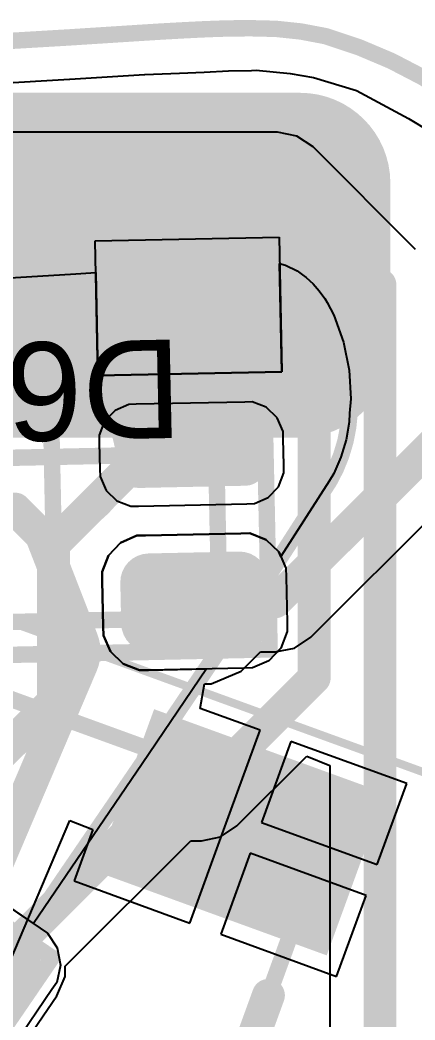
# Model space of a CAD drawing. Header units: inches. Extents: x -52 to 109, y 0 to 35.
# Drawn here: x 94.8 to 97.2, y 18.3 to 24.39 of the extents above; entities that cross this region are included whole.
import ezdxf

# ---------------------------------------------------------------- set-up
doc = ezdxf.new("R2010")
doc.units = ezdxf.units.IN
for name, color, linetype in [('Bottom 3D Body', 216, 'Continuous'), ('Bottom Courtyard', 56, 'Continuous'), ('Bottom Layer', 5, 'Continuous'), ('Bottom Overlay', 54, 'Continuous'), ('Bottom Paste', 16, 'Continuous'), ('Bottom Solder', 6, 'Continuous'), ('Keep-Out Layer', 6, 'Continuous'), ('Mechanical 1', 6, 'Continuous'), ('Mechanical 4', 56, 'Continuous'), ('Top Component Outline', 56, 'Continuous'), ('Top Courtyard', 56, 'Continuous'), ('Top Layer', 1, 'Continuous'), ('Top Overlay', 2, 'Continuous'), ('Top Paste', 8, 'Continuous'), ('Top Solder', 216, 'Continuous'), ('Via Holes', 16, 'Continuous')]:
    doc.layers.add(name, color=color, linetype=linetype)
doc.styles.add('Arial', font='', dxfattribs={"height": 0.2})
doc.styles.get('Arial').set_extended_font_data('Arial')

# ---------------------------------------------------------------- blocks, each defined once
blk = doc.blocks.new('APA_RGB_LED_2020_397')
at = {"layer": 'Top Layer'}
h = blk.add_hatch(color=1, dxfattribs=at)
edge = h.paths.add_edge_path()
edge.add_arc((-1.12500283, 1.02500176), 0.12499848, 90, 180)
edge.add_line((-1.25000131, 1.02500176), (-1.25000131, 0.77499972))
edge.add_arc((-1.12500283, 0.77499972), 0.12499848, 180, 270)
edge.add_line((-1.12500283, 0.6500012399999999), (-0.5749988500000001, 0.6500012399999999))
edge.add_arc((-0.5749988500000001, 0.77499972), 0.12499848, 270, 360)
edge.add_line((-0.4500003700000001, 0.77499972), (-0.4500003700000001, 1.02500176))
edge.add_arc((-0.5749988500000001, 1.02500176), 0.12499848, 0, 90)
edge.add_line((-0.5749988500000001, 1.15000024), (-1.12500283, 1.15000024))
h = blk.add_hatch(color=1, dxfattribs=at)
edge = h.paths.add_edge_path()
edge.add_arc((-1.17500019, 0.07499858), 0.07500112, 90, 180)
edge.add_line((-1.25000131, 0.07499858000000001), (-1.25000131, -0.07499857999999998))
edge.add_arc((-1.17500019, -0.07499858), 0.07500112, 180, 270)
edge.add_line((-1.17500019, -0.1499997), (-0.52500149, -0.1499997))
edge.add_arc((-0.52500149, -0.07499858), 0.07500112, 270, 360)
edge.add_line((-0.4500003699999999, -0.07499858), (-0.4500003699999999, 0.07499858))
edge.add_arc((-0.52500149, 0.07499858), 0.07500112, 0, 90)
edge.add_line((-0.52500149, 0.1499997), (-1.17500019, 0.1499997))
blk.add_hatch(color=1, dxfattribs=at).paths.add_polyline_path([(-1.25000131, -0.65000124), (-0.45000037, -0.65000124), (-0.45000037, -1.15000024), (-1.25000131, -1.15000024)])
at = {"layer": 'Top Paste'}
h = blk.add_hatch(color=8, dxfattribs=at)
edge = h.paths.add_edge_path()
edge.add_arc((-1.12500283, 1.02500176), 0.12499848, 90, 180)
edge.add_line((-1.25000131, 1.02500176), (-1.25000131, 0.77499972))
edge.add_arc((-1.12500283, 0.77499972), 0.12499848, 180, 270)
edge.add_line((-1.12500283, 0.6500012399999999), (-0.5749988500000001, 0.6500012399999999))
edge.add_arc((-0.5749988500000001, 0.77499972), 0.12499848, 270, 360)
edge.add_line((-0.4500003700000001, 0.77499972), (-0.4500003700000001, 1.02500176))
edge.add_arc((-0.5749988500000001, 1.02500176), 0.12499848, 0, 90)
edge.add_line((-0.5749988500000001, 1.15000024), (-1.12500283, 1.15000024))
h = blk.add_hatch(color=8, dxfattribs=at)
edge = h.paths.add_edge_path()
edge.add_arc((-1.17500019, 0.07499858), 0.07500112, 90, 180)
edge.add_line((-1.25000131, 0.07499858000000001), (-1.25000131, -0.07499857999999998))
edge.add_arc((-1.17500019, -0.07499858), 0.07500112, 180, 270)
edge.add_line((-1.17500019, -0.1499997), (-0.52500149, -0.1499997))
edge.add_arc((-0.52500149, -0.07499858), 0.07500112, 270, 360)
edge.add_line((-0.4500003699999999, -0.07499858), (-0.4500003699999999, 0.07499858))
edge.add_arc((-0.52500149, 0.07499858), 0.07500112, 0, 90)
edge.add_line((-0.52500149, 0.1499997), (-1.17500019, 0.1499997))
blk.add_hatch(color=8, dxfattribs=at).paths.add_polyline_path([(-1.25000131, -0.65000124), (-0.45000037, -0.65000124), (-0.45000037, -1.15000024), (-1.25000131, -1.15000024)])
at = {"layer": 'Top Solder'}
h = blk.add_hatch(color=216, dxfattribs=at)
edge = h.paths.add_edge_path()
edge.add_arc((-1.12500283, 1.02500176), 0.17499838, 90, 180)
edge.add_line((-1.30000121, 1.02500176), (-1.30000121, 0.77499972))
edge.add_arc((-1.12500283, 0.77499972), 0.17499838, 180, 270)
edge.add_line((-1.12500283, 0.6000013399999999), (-0.5749988500000001, 0.6000013399999999))
edge.add_arc((-0.5749988500000001, 0.77499972), 0.17499838, 270, 360)
edge.add_line((-0.4000004700000001, 0.77499972), (-0.4000004700000001, 1.02500176))
edge.add_arc((-0.5749988500000001, 1.02500176), 0.17499838, 0, 90)
edge.add_line((-0.5749988500000001, 1.20000014), (-1.12500283, 1.20000014))
h = blk.add_hatch(color=216, dxfattribs=at)
edge = h.paths.add_edge_path()
edge.add_arc((-1.17500019, 0.07499858), 0.12500102, 90, 180)
edge.add_line((-1.30000121, 0.07499858000000001), (-1.30000121, -0.07499857999999998))
edge.add_arc((-1.17500019, -0.07499858), 0.12500102, 180, 270)
edge.add_line((-1.17500019, -0.1999996), (-0.52500149, -0.1999996))
edge.add_arc((-0.52500149, -0.07499858), 0.12500102, 270, 360)
edge.add_line((-0.4000004699999999, -0.07499858), (-0.4000004699999999, 0.07499858))
edge.add_arc((-0.52500149, 0.07499858), 0.12500102, 0, 90)
edge.add_line((-0.52500149, 0.1999996), (-1.17500019, 0.1999996))
blk.add_hatch(color=216, dxfattribs=at).paths.add_polyline_path([(-1.30000121, -0.6000013399999999), (-0.4000004699999999, -0.6000013399999999), (-0.4000004699999999, -1.20000014), (-1.30000121, -1.20000014)])
at = {"layer": 'Top Component Outline'}
for points in [[(1.00000054, 1.00000054, 0.0999998, 0.0999998, 0), (-1.00000054, 1.00000054, 0.0999998, 0.0999998, 0)], [(-1.00000054, -1.00000054, 0.0999998, 0.0999998, 0), (-1.00000054, 1.00000054, 0.0999998, 0.0999998, 0)], [(1.00000054, -1.00000054, 0.0999998, 0.0999998, 0), (-1.00000054, -1.00000054, 0.0999998, 0.0999998, 0)]]:
    blk.add_lwpolyline(points, format="xyseb", dxfattribs=at)
for points in [[(-1.02499922, 1.00000054, 0.0499999, 0.0499999, 1), (-0.97500186, 1.00000054, 0.0499999, 0.0499999, 1)], [(-1.02499922, 1.00000054, 0.0499999, 0.0499999, 1), (-0.97500186, 1.00000054, 0.0499999, 0.0499999, 1)], [(-1.02499922, -1.00000054, 0.0499999, 0.0499999, 1), (-0.97500186, -1.00000054, 0.0499999, 0.0499999, 1)], [(-1.02499922, -1.00000054, 0.0499999, 0.0499999, 1), (-0.97500186, -1.00000054, 0.0499999, 0.0499999, 1)]]:
    blk.add_lwpolyline(points, format="xyseb", close=True, dxfattribs=at)
at = {"layer": 'Top Courtyard'}
for points in [[(-1.29999994, -1.20000014, 0.0999998, 0.0999998, 0), (-1.29999994, 1.20000014, 0.0999998, 0.0999998, 0)], [(1.29999994, 1.20000014, 0.0999998, 0.0999998, 0), (-1.29999994, 1.20000014, 0.0999998, 0.0999998, 0)], [(0, -0.499999, 0.0999998, 0.0999998, 0), (0, 0.499999, 0.0999998, 0.0999998, 0)], [(0.499999, 0, 0.0999998, 0.0999998, 0), (-0.499999, 0, 0.0999998, 0.0999998, 0)], [(1.29999994, -1.20000014, 0.0999998, 0.0999998, 0), (-1.29999994, -1.20000014, 0.0999998, 0.0999998, 0)]]:
    blk.add_lwpolyline(points, format="xyseb", dxfattribs=at)
for points in [[(-1.32499862, 1.20000014, 0.0499999, 0.0499999, 1), (-1.27500126, 1.20000014, 0.0499999, 0.0499999, 1)], [(-1.32499862, 1.20000014, 0.0499999, 0.0499999, 1), (-1.27500126, 1.20000014, 0.0499999, 0.0499999, 1)], [(-0.02499868, 0.499999, 0.0499999, 0.0499999, 1), (0.02499868, 0.499999, 0.0499999, 0.0499999, 1)], [(-0.5249976799999999, 0, 0.0499999, 0.0499999, 1), (-0.47500032, 0, 0.0499999, 0.0499999, 1)], [(-0.02499868, -0.499999, 0.0499999, 0.0499999, 1), (0.02499868, -0.499999, 0.0499999, 0.0499999, 1)], [(-1.32499862, -1.20000014, 0.0499999, 0.0499999, 1), (-1.27500126, -1.20000014, 0.0499999, 0.0499999, 1)], [(-1.32499862, -1.20000014, 0.0499999, 0.0499999, 1), (-1.27500126, -1.20000014, 0.0499999, 0.0499999, 1)]]:
    blk.add_lwpolyline(points, format="xyseb", close=True, dxfattribs=at)
at = {"layer": 'Top Overlay'}
for p, q in [((-1.29294382, 1.26889764), (-1.19370602, 1.30999992)), ((-1.19370602, 1.30999992), (-1.14000026, 1.30999992)), ((-1.14000026, 1.30999992), (-1.1400028, 1.30999992)), ((-1.1400028, 1.30999992), (-0.55999634, 1.30999992)), ((-0.55999634, 1.30999992), (-0.50629058, 1.30999992)), ((-0.50629058, 1.30999992), (-0.40705278, 1.26889764)), ((-1.3688949, 1.19294656), (-1.29294382, 1.26889764)), ((-0.40705278, 1.26889764), (-0.3311017, 1.19294402)), ((-1.40999972, 1.09370876), (-1.3688949, 1.19294656)), ((-0.3311017, 1.19294402), (-0.28999688, 1.09370622)), ((-1.40999972, 1.04000046), (-1.40999972, 1.09370876)), ((-1.4099921, 0.76000102), (-1.40999972, 1.04000046)), ((-0.28999688, 1.040003), (-0.28999942, 1.04000046)), ((-0.28999942, 1.04000046), (-0.28999942, 0.76000356)), ((-0.28999688, 1.09370622), (-0.28999688, 1.040003)), ((-1.40999972, 0.76000102), (-1.4099921, 0.76000102)), ((-1.40999972, 0.7062977999999999), (-1.40999972, 0.76000102)), ((-0.28999942, 0.76000356), (-0.28999942, 0.70629526)), ((-1.36889744, 0.60706), (-1.40999972, 0.7062977999999999)), ((-0.28999942, 0.70629526), (-0.3311017, 0.60705746)), ((-1.29294636, 0.53110638), (-1.36889744, 0.60706)), ((-0.3311017, 0.60705746), (-0.40705532, 0.53110638)), ((-1.19370856, 0.49000156), (-1.29294636, 0.53110638)), ((-1.14000026, 0.4900040999999999), (-1.19370856, 0.49000156)), ((-0.55999888, 0.49000156), (-1.14000026, 0.4900040999999999)), ((-0.55999634, 0.4900040999999999), (-0.55999888, 0.49000156)), ((-0.5062931199999999, 0.4900040999999999), (-0.55999634, 0.4900040999999999)), ((-0.40705532, 0.53110638), (-0.5062931199999999, 0.4900040999999999)), ((-1.2257532, 0.30999938), (-1.31028694, 0.2749854799999999)), ((-1.18000272, 0.31000192), (-1.2257532, 0.30999938)), ((-0.51999896, 0.30999938), (-1.18000272, 0.31000192)), ((-0.47424848, 0.31000192), (-0.51999896, 0.31000192)), ((-0.51999896, 0.31000192), (-0.51999896, 0.30999938)), ((-0.3897122, 0.2749854799999999), (-0.47424848, 0.31000192)), ((-1.31028694, 0.2749854799999999), (-1.37498582, 0.2102866)), ((-0.32501332, 0.2102866), (-0.3897122, 0.2749854799999999)), ((-1.37498582, 0.2102866), (-1.41000226, 0.12575032)), ((-0.28999942, 0.12575286), (-0.32501332, 0.2102866)), ((-1.41000226, 0.12575032), (-1.41000226, 0.07999983999999999)), ((-0.28999688, 0.08000238), (-0.28999942, 0.12575286)), ((-1.41000226, 0.07999983999999999), (-1.41000226, -0.0799973)), ((-1.41000226, 0.07999983999999999), (-1.41000226, 0.07999983999999999)), ((-0.28999942, -0.07999983999999999), (-0.28999688, 0.08000238)), ((-1.41000226, -0.0799973), (-1.41000226, -0.12574778)), ((-0.28999688, -0.0800227), (-0.28999942, -0.07999983999999999)), ((-0.28999688, -0.12577318), (-0.28999688, -0.0800227)), ((-1.41000226, -0.12574778), (-1.37498836, -0.21028152)), ((-0.32501332, -0.21030692), (-0.28999688, -0.12577318)), ((-1.37498836, -0.21028152), (-1.31028694, -0.2749804)), ((-0.3897122, -0.27500834), (-0.32501332, -0.21030692)), ((-1.31028694, -0.2749804), (-1.2257532, -0.30999684)), ((-0.47424594, -0.31002224), (-0.3897122, -0.27500834)), ((-1.2257532, -0.30999684), (-1.18000272, -0.30999938)), ((-1.18000272, -0.30999938), (-1.18000272, -0.30999938)), ((-1.18000272, -0.30999938), (-0.5199964199999999, -0.31002224)), ((-0.5199964199999999, -0.31002224), (-0.47424594, -0.31002224)), ((-1.40999972, -1.30999992), (-1.40999972, -0.48999902)), ((-1.40999972, -0.48999902), (-0.28999942, -0.48999902)), ((-0.28999942, -0.48999902), (-0.28999942, -1.30999992)), ((-0.28999942, -1.30999992), (-1.40999972, -1.30999992))]:
    blk.add_line(p, q, dxfattribs=at)
at = {"layer": 'Top Courtyard', "style": 'Arial'}
blk.add_text('D69', height=0.5999987999999999, dxfattribs=at).set_placement((-0.7999933199999999, -0.6999732))
blk = doc.blocks.new('APA_RGB_LED_2020_399')
at = {"layer": 'Top Layer'}
h = blk.add_hatch(color=1, dxfattribs=at)
edge = h.paths.add_edge_path()
edge.add_arc((0.5749988500000001, -0.77499972), 0.12499848, 90, 180)
edge.add_line((0.4500003700000001, -0.77499972), (0.4500003700000001, -1.02500176))
edge.add_arc((0.5749988500000001, -1.02500176), 0.12499848, 180, 270)
edge.add_line((0.5749988500000001, -1.15000024), (1.12500283, -1.15000024))
edge.add_arc((1.12500283, -1.02500176), 0.12499848, 270, 360)
edge.add_line((1.25000131, -1.02500176), (1.25000131, -0.77499972))
edge.add_arc((1.12500283, -0.77499972), 0.12499848, 0, 90)
edge.add_line((1.12500283, -0.6500012399999999), (0.5749988500000001, -0.6500012399999999))
at = {"layer": 'Top Paste'}
h = blk.add_hatch(color=8, dxfattribs=at)
edge = h.paths.add_edge_path()
edge.add_arc((0.5749988500000001, -0.77499972), 0.12499848, 90, 180)
edge.add_line((0.4500003700000001, -0.77499972), (0.4500003700000001, -1.02500176))
edge.add_arc((0.5749988500000001, -1.02500176), 0.12499848, 180, 270)
edge.add_line((0.5749988500000001, -1.15000024), (1.12500283, -1.15000024))
edge.add_arc((1.12500283, -1.02500176), 0.12499848, 270, 360)
edge.add_line((1.25000131, -1.02500176), (1.25000131, -0.77499972))
edge.add_arc((1.12500283, -0.77499972), 0.12499848, 0, 90)
edge.add_line((1.12500283, -0.6500012399999999), (0.5749988500000001, -0.6500012399999999))
at = {"layer": 'Top Solder'}
h = blk.add_hatch(color=216, dxfattribs=at)
edge = h.paths.add_edge_path()
edge.add_arc((0.5749988500000001, -0.77499972), 0.17499838, 90, 180)
edge.add_line((0.4000004700000001, -0.77499972), (0.4000004700000001, -1.02500176))
edge.add_arc((0.5749988500000001, -1.02500176), 0.17499838, 180, 270)
edge.add_line((0.5749988500000001, -1.20000014), (1.12500283, -1.20000014))
edge.add_arc((1.12500283, -1.02500176), 0.17499838, 270, 360)
edge.add_line((1.30000121, -1.02500176), (1.30000121, -0.77499972))
edge.add_arc((1.12500283, -0.77499972), 0.17499838, 0, 90)
edge.add_line((1.12500283, -0.6000013399999999), (0.5749988500000001, -0.6000013399999999))
at = {"layer": 'Top Courtyard'}
for points in [[(1.30000248, 1.20000014, 0.0999998, 0.0999998, 0), (1.29999994, -1.20000014, 0.0999998, 0.0999998, 0)], [(-1.30000248, -1.20000014, 0.0999998, 0.0999998, 0), (1.29999994, -1.20000014, 0.0999998, 0.0999998, 0)]]:
    blk.add_lwpolyline(points, format="xyseb", dxfattribs=at)
blk.add_lwpolyline([(1.27500126, -1.20000014, 0.0499999, 0.0499999, 1), (1.32499862, -1.20000014, 0.0499999, 0.0499999, 1)], format="xyseb", close=True, dxfattribs=at)
blk.add_lwpolyline([(1.27500126, -1.20000014, 0.0499999, 0.0499999, 1), (1.32499862, -1.20000014, 0.0499999, 0.0499999, 1)], format="xyseb", close=True, dxfattribs=at)
at = {"layer": 'Top Overlay'}
for p, q in [((1.41000226, -0.76000102), (1.40999972, -1.04000046)), ((1.41000226, -1.09370622), (1.36889744, -1.19294402)), ((1.40999972, -1.04000046), (1.41000226, -1.09370622)), ((1.36889744, -1.19294402), (1.29294382, -1.2688951)), ((1.29294382, -1.2688951), (1.19370856, -1.30999738)), ((1.1400028, -1.30999992), (0.55999888, -1.30999992)), ((1.19370856, -1.30999738), (1.1400028, -1.30999992)), ((1.1400028, -1.30999992), (1.1400028, -1.30999992))]:
    blk.add_line(p, q, dxfattribs=at)
blk = doc.blocks.new('GCT_MEM2085_00_115_00_A_REV0_2_B_439')
at = {"layer": 'Bottom Layer'}
blk.add_hatch(color=5, dxfattribs=at).paths.add_polyline_path([(-5.94999572, 4.22999789), (-4.99999508, 4.22999789), (-4.99999508, 2.82999815), (-5.94999572, 2.82999815)])
at = {"layer": 'Bottom Paste'}
blk.add_hatch(color=16, dxfattribs=at).paths.add_polyline_path([(-5.94999572, 4.22999789), (-4.99999508, 4.22999789), (-4.99999508, 2.82999815), (-5.94999572, 2.82999815)])
at = {"layer": 'Bottom Solder'}
blk.add_hatch(color=6, dxfattribs=at).paths.add_polyline_path([(-5.999995619999999, 4.27999779), (-4.949995179999999, 4.27999779), (-4.949995179999999, 2.77999825), (-5.999995619999999, 2.77999825)])
at = {"layer": 'Bottom 3D Body'}
for points in [[(-5.759998639999999, -4.02999702, 0.0999998, 0.0999998, 0), (-5.760003719999999, 4.02999956, 0.0999998, 0.0999998, 0)], [(5.759998639999999, 4.02999702, 0.0999998, 0.0999998, 0), (-5.760003719999999, 4.02999956, 0.0999998, 0.0999998, 0)]]:
    blk.add_lwpolyline(points, format="xyseb", dxfattribs=at)
blk.add_lwpolyline([(-5.7850024, 4.02999956, 0.0499999, 0.0499999, 1), (-5.73500504, 4.02999956, 0.0499999, 0.0499999, 1)], format="xyseb", close=True, dxfattribs=at)
blk.add_lwpolyline([(-5.7850024, 4.02999956, 0.0499999, 0.0499999, 1), (-5.73500504, 4.02999956, 0.0499999, 0.0499999, 1)], format="xyseb", close=True, dxfattribs=at)
at = {"layer": 'Bottom Courtyard'}
blk.add_lwpolyline([(-6.200005379999999, -4.48000374, 0.0499999, 0.0499999, 0), (-6.200005379999999, 11.61999708, 0.0499999, 0.0499999, 0)], format="xyseb", dxfattribs=at)
at = {"layer": 'Bottom Overlay'}
blk.add_lwpolyline([(4.24999912, 4.02999956, 0.1999996, 0.1999996, 0), (-4.60000096, 4.02999956, 0.1999996, 0.1999996, 0)], format="xyseb", dxfattribs=at)
blk.add_lwpolyline([(-4.65000086, 4.02999956, 0.0999998, 0.0999998, 1), (-4.55000106, 4.02999956, 0.0999998, 0.0999998, 1)], format="xyseb", close=True, dxfattribs=at)

msp = doc.modelspace()

# ---------------------------------------------------------------- hatches: boundary and pattern name
at = {"layer": 'Bottom Layer'}
h = msp.add_hatch(color=5, dxfattribs=at)
edge = h.paths.add_edge_path()
edge.add_arc((94.49999895999999, 23.40000146), 0.499999, 90, 180)
edge.add_line((93.99999995999998, 23.40000146), (93.99999995999998, 22.39999838))
edge.add_arc((94.49999895999999, 22.39999838), 0.499999, 180, 270)
edge.add_line((94.49999895999999, 21.89999938), (96.50000004, 21.89999938))
edge.add_arc((96.50000004, 22.39999838), 0.499999, 270, 360)
edge.add_line((96.99999904, 22.39999838), (96.99999904, 23.40000146))
edge.add_arc((96.50000004, 23.40000146), 0.499999, 0, 90)
edge.add_line((96.50000004, 23.90000046), (94.49999895999999, 23.90000046))
h = msp.add_hatch(color=5, dxfattribs=at)
edge = h.paths.add_edge_path()
edge.add_arc((95.85890404, 20.84974748), 0.2999994, 0, 360)
at = {"layer": 'Bottom Solder'}
h = msp.add_hatch(color=6, dxfattribs=at)
edge = h.paths.add_edge_path()
edge.add_arc((94.49999895999999, 23.40000146), 0.5499989, 90, 180)
edge.add_line((93.95000005999998, 23.40000146), (93.95000005999998, 22.39999838))
edge.add_arc((94.49999895999999, 22.39999838), 0.5499989, 180, 270)
edge.add_line((94.49999895999999, 21.84999948), (96.50000004, 21.84999948))
edge.add_arc((96.50000004, 22.39999838), 0.5499989, 270, 360)
edge.add_line((97.04999894000001, 22.39999838), (97.04999894000001, 23.40000146))
edge.add_arc((96.50000004, 23.40000146), 0.5499989, 0, 90)
edge.add_line((96.50000004, 23.95000036), (94.49999895999999, 23.95000036))
at = {"layer": 'Top Layer'}
h = msp.add_hatch(color=1, dxfattribs=at)
edge = h.paths.add_edge_path()
edge.add_arc((95.85890404, 20.84974748), 0.2999994, 0, 360)
at = {"layer": 'Via Holes'}
h = msp.add_hatch(color=7, dxfattribs=at)
edge = h.paths.add_edge_path()
edge.add_arc((95.85890404, 20.84974748), 0.1499997, 0, 360)

# ---------------------------------------------------------------- linework, layer by layer
at = {"layer": 'Bottom Layer'}
for p, q in [((96.5660375, 20.63345886), (97.53257608, 21.59999998)), ((96.46680223999999, 20.5671547), (96.5660375, 20.63345886)), ((96.14213181999999, 20.4258672), (96.26013513999999, 20.54387052)), ((96.26013513999999, 20.54387052), (96.34973618, 20.54387052)), ((96.34973618, 20.54387052), (96.34974887999999, 20.54386798)), ((96.34974887999999, 20.54386798), (96.46680223999999, 20.5671547)), ((95.95836028, 20.34974848), (96.14213181999999, 20.4258672)), ((95.89195706, 20.19974878), (95.91840608, 20.34974848)), ((95.91840608, 20.34974848), (95.95836028, 20.34974848)), ((96.25705665999999, 20.0668636), (95.89195706, 20.19974878)), ((96.0432928, 19.47954702), (96.25705665999999, 20.0668636)), ((96.44499379999999, 19.99845886), (96.26543104, 19.50511212)), ((97.14976759999999, 19.74194172), (96.44499379999999, 19.99845886)), ((96.97020484, 19.24859752), (97.14976759999999, 19.74194172)), ((94.61612775999998, 18.38020962), (95.09901986, 19.51658784)), ((95.09901986, 19.51658784), (95.23862079999999, 19.46156636)), ((96.26543104, 19.50511212), (96.97020484, 19.24859752)), ((95.23862079999999, 19.46156636), (95.12476783999999, 19.14876028)), ((95.82953147999999, 18.89224568), (96.0432928, 19.47954702)), ((96.19702884, 19.31717498), (96.01746862, 18.82384348)), ((96.90180009999999, 19.06065784), (96.19702884, 19.31717498)), ((95.12476783999999, 19.14876028), (95.82953147999999, 18.89224568)), ((96.72224241999999, 18.56732634), (96.90180009999999, 19.06065784)), ((96.01746862, 18.82384348), (96.72224241999999, 18.56732634))]:
    msp.add_line(p, q, dxfattribs=at)
for points in [[(96.34974887999999, 20.84974748, 0.1999996, 0.1999996, 0), (97.60000038, 22.09999898, 0.1999996, 0.1999996, 0)], [(93.98585723999999, 21.4141431, 0.1999996, 0.1999996, 0), (94.76636114, 21.4141431, 0.1999996, 0.1999996, 0)], [(94.76636114, 21.4141431, 0.1999996, 0.1999996, 0), (94.92564961999999, 21.25485462, 0.1999996, 0.1999996, 0)], [(94.92564961999999, 21.25485462, 0.1999996, 0.1999996, 0), (95.1729872, 20.61779214, 0.1999996, 0.1999996, 0)], [(95.85890404, 20.84974748, 0.1999996, 0.1999996, 0), (96.34974887999999, 20.84974748, 0.1999996, 0.1999996, 0)], [(95.17307355999999, 20.61757116, 0.1999996, 0.1999996, -0.1957067217704901), (95.17045228, 20.46680184, 0.1999996, 0.1999996, 0)], [(95.1729872, 20.61779214, 0.1999996, 0.1999996, 0), (95.17307102, 20.6175737, 0.1999996, 0.1999996, 0)], [(95.1729872, 20.61779214, 0.1999996, 0.1999996, -0.0002949129486403149), (95.17307355999999, 20.61757116, 0.1999996, 0.1999996, 0)], [(93.93361959999999, 17.55617774, 0.1999996, 0.1999996, 0), (95.17045228, 20.46680184, 0.1999996, 0.1999996, 0)]]:
    msp.add_lwpolyline(points, format="xyseb", dxfattribs=at)
for points in [[(94.71636124, 21.4141431, 0.0999998, 0.0999998, 1), (94.81636103999999, 21.4141431, 0.0999998, 0.0999998, 1)], [(94.71636124, 21.4141431, 0.0999998, 0.0999998, 1), (94.81636103999999, 21.4141431, 0.0999998, 0.0999998, 1)], [(94.87564972, 21.25485462, 0.0999998, 0.0999998, 1), (94.97564951999999, 21.25485462, 0.0999998, 0.0999998, 1)], [(94.87564972, 21.25485462, 0.0999998, 0.0999998, 1), (94.97564951999999, 21.25485462, 0.0999998, 0.0999998, 1)], [(95.80890414, 20.84974748, 0.0999998, 0.0999998, 1), (95.90890393999999, 20.84974748, 0.0999998, 0.0999998, 1)], [(96.29974898, 20.84974748, 0.0999998, 0.0999998, 1), (96.39974878, 20.84974748, 0.0999998, 0.0999998, 1)], [(96.29974898, 20.84974748, 0.0999998, 0.0999998, 1), (96.39974878, 20.84974748, 0.0999998, 0.0999998, 1)], [(95.12298729999999, 20.61779214, 0.0999998, 0.0999998, 1), (95.2229871, 20.61779214, 0.0999998, 0.0999998, 1)], [(95.12298729999999, 20.61779214, 0.0999998, 0.0999998, 1), (95.2229871, 20.61779214, 0.0999998, 0.0999998, 1)], [(95.12298729999999, 20.61779214, 0.0999998, 0.0999998, 1), (95.2229871, 20.61779214, 0.0999998, 0.0999998, 1)], [(95.12307111999999, 20.6175737, 0.0999998, 0.0999998, 1), (95.22307092, 20.6175737, 0.0999998, 0.0999998, 1)], [(95.12307365999999, 20.61757116, 0.0999998, 0.0999998, 1), (95.22307346, 20.61757116, 0.0999998, 0.0999998, 1)], [(95.12307365999999, 20.61757116, 0.0999998, 0.0999998, 1), (95.22307346, 20.61757116, 0.0999998, 0.0999998, 1)], [(95.12045237999999, 20.46680184, 0.0999998, 0.0999998, 1), (95.22045218, 20.46680184, 0.0999998, 0.0999998, 1)], [(95.12045237999999, 20.46680184, 0.0999998, 0.0999998, 1), (95.22045218, 20.46680184, 0.0999998, 0.0999998, 1)]]:
    msp.add_lwpolyline(points, format="xyseb", close=True, dxfattribs=at)
at = {"layer": 'Keep-Out Layer'}
for points in [[(95.5363342, 24.31565622, 0.0999998, 0.0999998, -0.004575608415524487), (95.90361057999999, 24.3362607, 0.0999998, 0.0999998, 0)], [(95.90361057999999, 24.3362607, 0.0999998, 0.0999998, -0.01250742939271081), (96.20124777999999, 24.34317204, 0.0999998, 0.0999998, 0)], [(96.20124777999999, 24.34317204, 0.0999998, 0.0999998, -0.06103095979166422), (96.65493495999999, 24.29521176, 0.0999998, 0.0999998, 0)], [(93.85287046, 24.2139724, 0.0999998, 0.0999998, 0), (95.08258606, 24.2865402, 0.0999998, 0.0999998, 0)], [(95.08258606, 24.2865402, 0.0999998, 0.0999998, 0), (95.5363342, 24.31565876, 0.0999998, 0.0999998, 0)], [(96.65493495999999, 24.29521176, 0.0999998, 0.0999998, -0.07980697991914293), (97.42747849999999, 23.93147614, 0.0999998, 0.0999998, 0)]]:
    msp.add_lwpolyline(points, format="xyseb", dxfattribs=at)
for points in [[(95.8786119, 24.3362607, 0.0499999, 0.0499999, 1), (95.92860925999999, 24.3362607, 0.0499999, 0.0499999, 1)], [(95.8786119, 24.3362607, 0.0499999, 0.0499999, 1), (95.92860925999999, 24.3362607, 0.0499999, 0.0499999, 1)], [(96.17624909999999, 24.34317204, 0.0499999, 0.0499999, 1), (96.22624646, 24.34317204, 0.0499999, 0.0499999, 1)], [(96.17624909999999, 24.34317204, 0.0499999, 0.0499999, 1), (96.22624646, 24.34317204, 0.0499999, 0.0499999, 1)], [(95.05758737999999, 24.2865402, 0.0499999, 0.0499999, 1), (95.10758474, 24.2865402, 0.0499999, 0.0499999, 1)], [(95.05758737999999, 24.2865402, 0.0499999, 0.0499999, 1), (95.10758474, 24.2865402, 0.0499999, 0.0499999, 1)], [(95.51133552, 24.31565876, 0.0499999, 0.0499999, 1), (95.56133288, 24.31565876, 0.0499999, 0.0499999, 1)], [(95.51133552, 24.31565622, 0.0499999, 0.0499999, 1), (95.56133288, 24.31565622, 0.0499999, 0.0499999, 1)], [(96.62993628, 24.29521176, 0.0499999, 0.0499999, 1), (96.67993364, 24.29521176, 0.0499999, 0.0499999, 1)], [(96.62993628, 24.29521176, 0.0499999, 0.0499999, 1), (96.67993364, 24.29521176, 0.0499999, 0.0499999, 1)]]:
    msp.add_lwpolyline(points, format="xyseb", close=True, dxfattribs=at)
at = {"layer": 'Mechanical 1'}
for points in [[(94.58698126, 21.89878272, 0.0999998, 0.0999998, -0.3033470951230018), (94.99024182, 22.16823354, 0.0999998, 0.0999998, 0)], [(94.99024182, 22.16823354, 0.0999998, 0.0999998, -0.198912736159234), (95.29888229999999, 22.04039026, 0.0999998, 0.0999998, 0)], [(95.29888484, 22.04038772, 0.0999998, 0.0999998, -0.1989127361592869), (95.42672811999999, 21.73174724, 0.0999998, 0.0999998, 0)], [(95.42672811999999, 21.73174978, 0.0999998, 0.0999998, -0.3033458093369792), (95.15727729999999, 21.32848922, 0.0999998, 0.0999998, 0)], [(95.15727729999999, 21.32848922, 0.0999998, 0.0999998, -0.3033459730139918), (94.6815988, 21.42310676, 0.0999998, 0.0999998, 0)]]:
    msp.add_lwpolyline(points, format="xyseb", dxfattribs=at)
for points in [[(94.96524314, 22.16823354, 0.0499999, 0.0499999, 1), (95.01524049999999, 22.16823354, 0.0499999, 0.0499999, 1)], [(94.96524314, 22.16823354, 0.0499999, 0.0499999, 1), (95.01524049999999, 22.16823354, 0.0499999, 0.0499999, 1)], [(95.27388361999999, 22.04039026, 0.0499999, 0.0499999, 1), (95.32388098, 22.04039026, 0.0499999, 0.0499999, 1)], [(95.27388616, 22.04038772, 0.0499999, 0.0499999, 1), (95.32388352, 22.04038772, 0.0499999, 0.0499999, 1)], [(95.40172944, 21.73174978, 0.0499999, 0.0499999, 1), (95.45172679999999, 21.73174978, 0.0499999, 0.0499999, 1)], [(95.40172944, 21.73174724, 0.0499999, 0.0499999, 1), (95.45172679999999, 21.73174724, 0.0499999, 0.0499999, 1)], [(95.13227862, 21.32848922, 0.0499999, 0.0499999, 1), (95.18227598, 21.32848922, 0.0499999, 0.0499999, 1)], [(95.13227862, 21.32848922, 0.0499999, 0.0499999, 1), (95.18227598, 21.32848922, 0.0499999, 0.0499999, 1)]]:
    msp.add_lwpolyline(points, format="xyseb", close=True, dxfattribs=at)
at = {"layer": 'Mechanical 4'}
for points in [[(95.5363342, 24.31565622, 0.0999998, 0.0999998, -0.004575608415524487), (95.90361057999999, 24.3362607, 0.0999998, 0.0999998, 0)], [(95.90361057999999, 24.3362607, 0.0999998, 0.0999998, -0.01250742939271081), (96.20124777999999, 24.34317204, 0.0999998, 0.0999998, 0)], [(96.20124777999999, 24.34317204, 0.0999998, 0.0999998, -0.06103095979166422), (96.65493495999999, 24.29521176, 0.0999998, 0.0999998, 0)], [(93.85287046, 24.2139724, 0.0999998, 0.0999998, 0), (95.08258606, 24.2865402, 0.0999998, 0.0999998, 0)], [(95.08258606, 24.2865402, 0.0999998, 0.0999998, 0), (95.5363342, 24.31565876, 0.0999998, 0.0999998, 0)], [(96.65493495999999, 24.29521176, 0.0999998, 0.0999998, -0.07980697991914293), (97.42747849999999, 23.93147614, 0.0999998, 0.0999998, 0)], [(96.21947482, 22.92317742, 0.0999998, 0.0999998, -0.00591117962718121), (94.48401473999999, 22.80862342, 0.0999998, 0.0999998, 0)], [(96.21947227999999, 22.92317742, 0.0999998, 0.0999998, -0.1890783809727416), (96.51423928, 22.84121162, 0.0999998, 0.0999998, 0)], [(96.51424182, 22.84120908, 0.0999998, 0.0999998, -0.09930352859491985), (96.66456918, 22.67134658, 0.0999998, 0.0999998, 0)], [(96.66456663999999, 22.67134658, 0.0999998, 0.0999998, -0.1470090818303407), (96.8015971, 21.99910002, 0.0999998, 0.0999998, 0)], [(96.8015971, 21.99910002, 0.0999998, 0.0999998, -0.1197537579867118), (96.67823184, 21.58399036, 0.0999998, 0.0999998, 0)], [(96.34734096, 21.06970386, 0.0999998, 0.0999998, 0), (96.67823184, 21.58399036, 0.0999998, 0.0999998, 0)], [(95.96438262, 20.4917675, 0.0999998, 0.0999998, 0), (96.34734096, 21.06970386, 0.0999998, 0.0999998, 0)], [(95.53974796, 19.86194656, 0.0999998, 0.0999998, 0), (95.96438262, 20.4917675, 0.0999998, 0.0999998, 0)], [(94.60698375999999, 18.49370698, 0.0999998, 0.0999998, 0), (95.53974796, 19.86194656, 0.0999998, 0.0999998, 0)]]:
    msp.add_lwpolyline(points, format="xyseb", dxfattribs=at)
for points in [[(95.8786119, 24.3362607, 0.0499999, 0.0499999, 1), (95.92860925999999, 24.3362607, 0.0499999, 0.0499999, 1)], [(95.8786119, 24.3362607, 0.0499999, 0.0499999, 1), (95.92860925999999, 24.3362607, 0.0499999, 0.0499999, 1)], [(96.17624909999999, 24.34317204, 0.0499999, 0.0499999, 1), (96.22624646, 24.34317204, 0.0499999, 0.0499999, 1)], [(96.17624909999999, 24.34317204, 0.0499999, 0.0499999, 1), (96.22624646, 24.34317204, 0.0499999, 0.0499999, 1)], [(95.05758737999999, 24.2865402, 0.0499999, 0.0499999, 1), (95.10758474, 24.2865402, 0.0499999, 0.0499999, 1)], [(95.05758737999999, 24.2865402, 0.0499999, 0.0499999, 1), (95.10758474, 24.2865402, 0.0499999, 0.0499999, 1)], [(95.51133552, 24.31565876, 0.0499999, 0.0499999, 1), (95.56133288, 24.31565876, 0.0499999, 0.0499999, 1)], [(95.51133552, 24.31565622, 0.0499999, 0.0499999, 1), (95.56133288, 24.31565622, 0.0499999, 0.0499999, 1)], [(96.62993628, 24.29521176, 0.0499999, 0.0499999, 1), (96.67993364, 24.29521176, 0.0499999, 0.0499999, 1)], [(96.62993628, 24.29521176, 0.0499999, 0.0499999, 1), (96.67993364, 24.29521176, 0.0499999, 0.0499999, 1)], [(96.1944736, 22.92317742, 0.0499999, 0.0499999, 1), (96.24447095999999, 22.92317742, 0.0499999, 0.0499999, 1)], [(96.19447613999999, 22.92317742, 0.0499999, 0.0499999, 1), (96.2444735, 22.92317742, 0.0499999, 0.0499999, 1)], [(96.4892406, 22.84121162, 0.0499999, 0.0499999, 1), (96.53923796, 22.84121162, 0.0499999, 0.0499999, 1)], [(96.48924314, 22.84120908, 0.0499999, 0.0499999, 1), (96.53924049999999, 22.84120908, 0.0499999, 0.0499999, 1)], [(96.63956796, 22.67134658, 0.0499999, 0.0499999, 1), (96.68956531999999, 22.67134658, 0.0499999, 0.0499999, 1)], [(96.6395705, 22.67134658, 0.0499999, 0.0499999, 1), (96.68956786, 22.67134658, 0.0499999, 0.0499999, 1)], [(96.77659842, 21.99910002, 0.0499999, 0.0499999, 1), (96.82659577999999, 21.99910002, 0.0499999, 0.0499999, 1)], [(96.77659842, 21.99910002, 0.0499999, 0.0499999, 1), (96.82659577999999, 21.99910002, 0.0499999, 0.0499999, 1)], [(96.65323316, 21.58399036, 0.0499999, 0.0499999, 1), (96.70323051999999, 21.58399036, 0.0499999, 0.0499999, 1)], [(96.65323316, 21.58399036, 0.0499999, 0.0499999, 1), (96.70323051999999, 21.58399036, 0.0499999, 0.0499999, 1)], [(96.32234228, 21.06970386, 0.0499999, 0.0499999, 1), (96.37233963999999, 21.06970386, 0.0499999, 0.0499999, 1)], [(96.32234228, 21.06970386, 0.0499999, 0.0499999, 1), (96.37233963999999, 21.06970386, 0.0499999, 0.0499999, 1)], [(95.93938394, 20.4917675, 0.0499999, 0.0499999, 1), (95.98938129999999, 20.4917675, 0.0499999, 0.0499999, 1)], [(95.93938394, 20.4917675, 0.0499999, 0.0499999, 1), (95.98938129999999, 20.4917675, 0.0499999, 0.0499999, 1)], [(95.51474927999999, 19.86194656, 0.0499999, 0.0499999, 1), (95.56474664, 19.86194656, 0.0499999, 0.0499999, 1)], [(95.51474927999999, 19.86194656, 0.0499999, 0.0499999, 1), (95.56474664, 19.86194656, 0.0499999, 0.0499999, 1)]]:
    msp.add_lwpolyline(points, format="xyseb", close=True, dxfattribs=at)
at = {"layer": 'Top Layer'}
for p, q in [((95.55265623999999, 24.06128538), (95.55626303999999, 24.0622455)), ((95.55626303999999, 24.0622455), (95.76724052, 24.06978168)), ((95.76724052, 24.06978168), (95.91623691999999, 24.07470674)), ((95.91623691999999, 24.0747042), (96.06511139999999, 24.08397012)), ((95.91623691999999, 24.07470674), (95.91623691999999, 24.0747042)), ((96.06511139999999, 24.08397012), (96.20551243999999, 24.08589036)), ((96.20551243999999, 24.08589036), (96.23235515999998, 24.08853704)), ((96.23235515999998, 24.08853704), (96.43992904, 24.06809258)), ((96.43992904, 24.06809258), (96.58220967999999, 24.0430177)), ((93.86788693999999, 23.95951774), (95.0976, 24.03208554)), ((95.0976, 24.03208554), (95.09824769999999, 24.03225572)), ((95.09824769999999, 24.03225572), (95.09891064, 24.03216682)), ((95.09891064, 24.03216682), (95.55265623999999, 24.06128538)), ((96.58220967999999, 24.0430177), (96.58220967999999, 24.04301516)), ((96.58220967999999, 24.04301516), (96.58221476, 24.0430177)), ((96.58221476, 24.0430177), (96.84315149999999, 23.96386114)), ((96.84315149999999, 23.96386114), (97.16116966, 23.79387926)), ((97.16116966, 23.79387926), (97.28769721999998, 23.71597746)), ((96.36294926, 23.70941156), (92.06401196, 23.70941156)), ((96.36296195999999, 23.7094141), (96.36294926, 23.70941156)), ((96.48001531999999, 23.68612738), (96.36296195999999, 23.7094141)), ((96.57925058, 23.61982322), (96.48001531999999, 23.68612738)), ((97.2027774, 22.99629386), (96.57925058, 23.61982322)), ((96.11628986, 19.48371262), (96.54203958, 19.90946234)), ((96.54203958, 19.90946234), (96.68061943999999, 19.85206088)), ((96.68061943999999, 19.85206088), (96.68061943999999, 17.91076428)), ((96.0170546, 19.41740846), (96.11628986, 19.48371262)), ((95.07103922, 18.6291093), (95.83605419999999, 19.39412428)), ((95.83605419999999, 19.39412428), (95.89998854, 19.39412428)), ((95.89998854, 19.39412428), (95.90000124, 19.39412174)), ((95.90000124, 19.39412174), (96.0170546, 19.41740846)), ((95.070422, 18.56721458), (95.07103922, 18.6291093)), ((95.01975915999999, 18.4482613), (95.070422, 18.56721458)), ((94.70966071999999, 17.99401532), (95.01975915999999, 18.4482613))]:
    msp.add_line(p, q, dxfattribs=at)
for points in [[(87.3221266, 23.4035346, 0.1999996, 0.1999996, 0), (96.36296195999999, 23.4035346, 0.1999996, 0.1999996, 0)], [(96.36296195999999, 23.4035346, 0.1999996, 0.1999996, 0), (96.9864964, 22.78000016, 0.1999996, 0.1999996, 0)], [(96.9864964, 17.784064, 0.1999996, 0.1999996, 0), (96.9864964, 22.78000016, 0.1999996, 0.1999996, 0)], [(95.8212079, 22.64935526, 0.1999996, 0.1999996, 0), (95.94998844, 22.52057472, 0.1999996, 0.1999996, 0)], [(95.94998844, 22.52057472, 0.1999996, 0.1999996, 0), (96.17942663999999, 22.52057472, 0.1999996, 0.1999996, 0)], [(96.17942663999999, 22.52057472, 0.1999996, 0.1999996, 0), (96.5864972, 22.11350416, 0.1999996, 0.1999996, 0)], [(96.5864972, 20.3864972, 0.1999996, 0.1999996, 0), (96.5864972, 22.11350416, 0.1999996, 0.1999996, 0)], [(95.78326538, 21.69275824, 0.1999996, 0.1999996, 0), (95.84005724, 21.7495501, 0.1999996, 0.1999996, 0)], [(95.0000005, 21.20000078, 0.1999996, 0.1999996, 0), (95.49275795999999, 21.69275824, 0.1999996, 0.1999996, 0)], [(95.49275795999999, 21.69275824, 0.1999996, 0.1999996, 0), (95.78326538, 21.69275824, 0.1999996, 0.1999996, 0)], [(95.0000005, 20.24139462, 0.1999996, 0.1999996, 0), (95.0000005, 21.20000078, 0.1999996, 0.1999996, 0)], [(95.90000124, 19.70000124, 0.1999996, 0.1999996, 0), (96.5864972, 20.3864972, 0.1999996, 0.1999996, 0)], [(93.74448358, 18.9858777, 0.1999996, 0.1999996, 0), (95.0000005, 20.24139462, 0.1999996, 0.1999996, 0)], [(94.4877968, 18.47844412, 0.1999996, 0.1999996, 0), (95.70935392, 19.70000124, 0.1999996, 0.1999996, 0)], [(95.70935392, 19.70000124, 0.1999996, 0.1999996, 0), (95.90000124, 19.70000124, 0.1999996, 0.1999996, 0)]]:
    msp.add_lwpolyline(points, format="xyseb", dxfattribs=at)
for points in [[(96.31296206, 23.4035346, 0.0999998, 0.0999998, 1), (96.41296186, 23.4035346, 0.0999998, 0.0999998, 1)], [(96.31296206, 23.4035346, 0.0999998, 0.0999998, 1), (96.41296186, 23.4035346, 0.0999998, 0.0999998, 1)], [(96.93649649999999, 22.78000016, 0.0999998, 0.0999998, 1), (97.0364963, 22.78000016, 0.0999998, 0.0999998, 1)], [(96.93649649999999, 22.78000016, 0.0999998, 0.0999998, 1), (97.0364963, 22.78000016, 0.0999998, 0.0999998, 1)], [(95.77120799999999, 22.64935526, 0.0999998, 0.0999998, 1), (95.8712078, 22.64935526, 0.0999998, 0.0999998, 1)], [(95.89998854, 22.52057472, 0.0999998, 0.0999998, 1), (95.99998834, 22.52057472, 0.0999998, 0.0999998, 1)], [(95.89998854, 22.52057472, 0.0999998, 0.0999998, 1), (95.99998834, 22.52057472, 0.0999998, 0.0999998, 1)], [(96.12942674, 22.52057472, 0.0999998, 0.0999998, 1), (96.22942654, 22.52057472, 0.0999998, 0.0999998, 1)], [(96.12942674, 22.52057472, 0.0999998, 0.0999998, 1), (96.22942654, 22.52057472, 0.0999998, 0.0999998, 1)], [(96.5364973, 22.11350416, 0.0999998, 0.0999998, 1), (96.6364971, 22.11350416, 0.0999998, 0.0999998, 1)], [(96.5364973, 22.11350416, 0.0999998, 0.0999998, 1), (96.6364971, 22.11350416, 0.0999998, 0.0999998, 1)], [(95.79005733999999, 21.7495501, 0.0999998, 0.0999998, 1), (95.89005714, 21.7495501, 0.0999998, 0.0999998, 1)], [(95.44275805999999, 21.69275824, 0.0999998, 0.0999998, 1), (95.54275786, 21.69275824, 0.0999998, 0.0999998, 1)], [(95.44275805999999, 21.69275824, 0.0999998, 0.0999998, 1), (95.54275786, 21.69275824, 0.0999998, 0.0999998, 1)], [(95.73326547999999, 21.69275824, 0.0999998, 0.0999998, 1), (95.83326527999999, 21.69275824, 0.0999998, 0.0999998, 1)], [(95.73326547999999, 21.69275824, 0.0999998, 0.0999998, 1), (95.83326527999999, 21.69275824, 0.0999998, 0.0999998, 1)], [(94.9500006, 21.20000078, 0.0999998, 0.0999998, 1), (95.05000039999999, 21.20000078, 0.0999998, 0.0999998, 1)], [(94.9500006, 21.20000078, 0.0999998, 0.0999998, 1), (95.05000039999999, 21.20000078, 0.0999998, 0.0999998, 1)], [(96.5364973, 20.3864972, 0.0999998, 0.0999998, 1), (96.6364971, 20.3864972, 0.0999998, 0.0999998, 1)], [(96.5364973, 20.3864972, 0.0999998, 0.0999998, 1), (96.6364971, 20.3864972, 0.0999998, 0.0999998, 1)], [(94.9500006, 20.24139462, 0.0999998, 0.0999998, 1), (95.05000039999999, 20.24139462, 0.0999998, 0.0999998, 1)], [(94.9500006, 20.24139462, 0.0999998, 0.0999998, 1), (95.05000039999999, 20.24139462, 0.0999998, 0.0999998, 1)], [(95.65935402, 19.70000124, 0.0999998, 0.0999998, 1), (95.75935381999999, 19.70000124, 0.0999998, 0.0999998, 1)], [(95.65935402, 19.70000124, 0.0999998, 0.0999998, 1), (95.75935381999999, 19.70000124, 0.0999998, 0.0999998, 1)], [(95.85000133999999, 19.70000124, 0.0999998, 0.0999998, 1), (95.95000114, 19.70000124, 0.0999998, 0.0999998, 1)], [(95.85000133999999, 19.70000124, 0.0999998, 0.0999998, 1), (95.95000114, 19.70000124, 0.0999998, 0.0999998, 1)]]:
    msp.add_lwpolyline(points, format="xyseb", close=True, dxfattribs=at)
at = {"layer": 'Top Overlay'}
for p, q in [((96.37587785999999, 22.90963414), (96.41275357999999, 22.89943096)), ((96.38967006, 22.25116962), (96.37587785999999, 22.90963414)), ((94.70145144, 22.8206935), (95.13549934, 22.8466269)), ((95.13549934, 22.8466269), (95.25678434, 22.85460504)), ((95.25678434, 22.85460504), (95.26991613999999, 22.22771526)), ((96.41275357999999, 22.89943096), (96.48320048, 22.8648387)), ((96.48320048, 22.8648387), (96.51460757999999, 22.84131322)), ((96.51460757999999, 22.84131322), (96.53737868, 22.82410726)), ((96.53737868, 22.82410726), (96.57928868, 22.78535194)), ((96.57928868, 22.78535194), (96.61714737999999, 22.74262914)), ((96.61714737999999, 22.74262914), (96.6505814, 22.6963605)), ((96.6505814, 22.6963605), (96.66492224, 22.6716844)), ((96.66492224, 22.6716844), (96.70616422, 22.59482908)), ((96.70616422, 22.59482908), (96.76540464, 22.43075524)), ((96.76540464, 22.43075524), (96.80014421999999, 22.25980816)), ((95.26991613999999, 22.22771526), (96.38967006, 22.25116962)), ((96.80014421999999, 22.25980816), (96.80963874, 22.08562258)), ((95.45789137999999, 22.05163484), (95.37410948, 22.01485818)), ((95.5036317, 22.05259496), (95.45789137999999, 22.05163484)), ((96.16349321999999, 22.06639224), (95.5036317, 22.05259496)), ((96.20923354, 22.06734982), (96.16349321999999, 22.06639224)), ((96.29448356, 22.03411138), (96.20923354, 22.06734982)), ((96.80963874, 22.08562258), (96.80166313999999, 21.99876728)), ((95.37410948, 22.01485818), (95.31077966, 21.94881818)), ((96.36052355999999, 21.97078156), (96.29448356, 22.03411138)), ((96.80166313999999, 21.99876728), (96.7988793, 21.944076)), ((95.31077966, 21.94881818), (95.27754121999999, 21.86356816)), ((96.39730021999999, 21.88699966), (96.36052355999999, 21.97078156)), ((96.7988793, 21.944076), (96.78035507999999, 21.83613108)), ((96.39826034, 21.84125934), (96.39730021999999, 21.88699966)), ((95.27754121999999, 21.86356816), (95.2784988, 21.81782784)), ((95.2784988, 21.81782784), (95.27850133999999, 21.81780498)), ((95.27850133999999, 21.81780498), (95.2818516, 21.65783832)), ((96.40161059999998, 21.68129522), (96.39826034, 21.84125934)), ((96.78035507999999, 21.83613108), (96.74914609999999, 21.73115034)), ((96.74914609999999, 21.73115034), (96.70568669999999, 21.63061968)), ((95.2818516, 21.65783832), (95.28281172, 21.612098)), ((96.36932974, 21.55030488), (96.40256817999999, 21.6355549)), ((96.40256817999999, 21.6355549), (96.40161059999998, 21.68129522)), ((96.70568669999999, 21.63061968), (96.6781404, 21.58329186)), ((95.28281172, 21.612098), (95.31958837999998, 21.5283161)), ((96.6781404, 21.58329186), (96.38371629999999, 21.12578198)), ((95.31958837999998, 21.5283161), (95.38562838, 21.46498628)), ((96.30599991999999, 21.48426488), (96.36932974, 21.55030488)), ((95.38562838, 21.46498628), (95.47087839999999, 21.43174784)), ((95.51661872, 21.43270796), (96.17647769999999, 21.4465281)), ((96.17647769999999, 21.4465281), (96.22221802, 21.44748822)), ((96.22221802, 21.44748822), (96.30599991999999, 21.48426488)), ((95.47087839999999, 21.43174784), (95.51661872, 21.43270542)), ((95.51661872, 21.43270542), (95.51661872, 21.43270796)), ((96.14025475999999, 21.26572836), (95.56038038, 21.25358462)), ((96.19395035999999, 21.26685358), (96.14025475999999, 21.26572836)), ((96.29402635999999, 21.22783664), (96.19395035999999, 21.26685358)), ((95.4083309, 21.20928448), (95.33398509999999, 21.1317586)), ((95.50668478, 21.25245686), (95.4083309, 21.20928448)), ((95.56037783999999, 21.25358208), (95.50668478, 21.25245686)), ((95.56038038, 21.25358462), (95.56037783999999, 21.25358208)), ((96.37155223999999, 21.15349084), (96.29402635999999, 21.22783664)), ((96.38371629999999, 21.12578198), (96.37155223999999, 21.15349084)), ((95.33398509999999, 21.1317586), (95.29496816, 21.0316826)), ((95.29496816, 21.0316826), (95.29609338, 20.977987)), ((95.29609338, 20.977987), (95.30195824, 20.69805106)), ((95.30195824, 20.69805106), (95.3019557, 20.69804852)), ((95.3019557, 20.69804852), (95.30308091999999, 20.64435546)), ((95.30308091999999, 20.64435546), (95.34625329999999, 20.54600158)), ((95.34625329999999, 20.54600158), (95.42377918, 20.47165578)), ((95.42377918, 20.47165578), (95.52385518, 20.43263884)), ((95.52385518, 20.43263884), (95.57755078, 20.43376406)), ((95.93037456, 20.44115546), (95.5398013, 19.8621396)), ((95.57755078, 20.43376406), (95.93037456, 20.44115546)), ((95.5398013, 19.8621396), (94.87729818, 18.89059214)), ((94.87729818, 18.89059214), (94.68790815999999, 19.01988322))]:
    msp.add_line(p, q, dxfattribs=at)

# ---------------------------------------------------------------- block references
for name, p, rotation in [('APA_RGB_LED_2020_397', (94.99024182, 21.73174978), 181.2000000000001), ('GCT_MEM2085_00_115_00_A_REV0_2_B_439', (90.9475956, 15.5078684), 250), ('APA_RGB_LED_2020_399', (93.26524145999998, 18.2838598), 55.68000000000001)]:
    msp.add_blockref(name, p, dxfattribs=dict(rotation=rotation))

doc.saveas('drawing.dxf')
